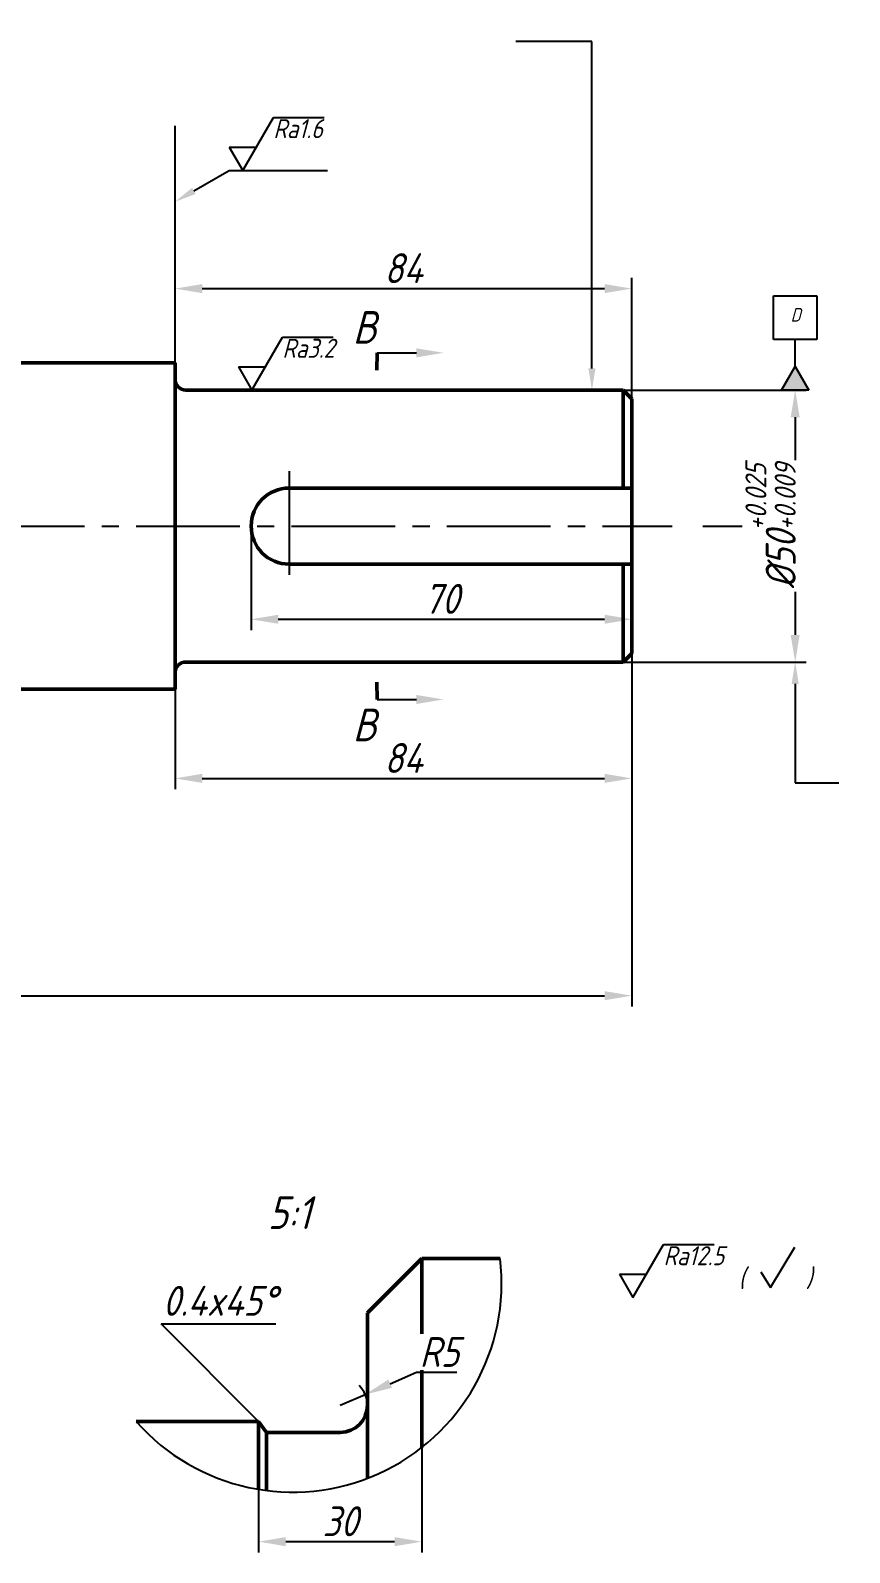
# Model space of a CAD drawing. Header units: millimetres. Extents: x 1056 to 2159, y 1699 to 2044.
# Drawn here: x 1355.3 to 1505.9, y 1748.3 to 2028.1 of the extents above; entities that cross this region are included whole.
import ezdxf
from ezdxf import colors
from ezdxf.entities.mleader import LeaderData, LeaderLine
from ezdxf.enums import TextEntityAlignment as Align
from ezdxf.math import Vec2, Vec3

# ---------------------------------------------------------------- set-up
doc = ezdxf.new("R2010")
doc.units = ezdxf.units.MM
doc.linetypes.add('CENTER2', pattern=[28.575, 19.05, -3.175, 3.175, -3.175])
doc.layers.add('标注', color=7, linetype='Continuous', true_color=0x0b15e0)
doc.layers.add('点划线', color=255, linetype='CENTER2')
doc.layers.add('细实线', color=7, linetype='Continuous')
doc.layers.add('粗实线', color=7, linetype='Continuous', lineweight=50)
doc.styles.get("Standard").update_dxf_attribs({"font": 'arial.ttf'})
doc.styles.add('数字', font='gbeitc.shx', dxfattribs={"bigfont": 'bigfont.shx'})
doc.styles.add('数字字母', font='gbeitc.shx', dxfattribs={"height": 3.5})
doc.dimstyles.new('oyh', dxfattribs={"dimtxt": 5.5, "dimasz": 5, "dimexe": 2, "dimexo": 0, "dimgap": 1, "dimtad": 1, "dimtoh": 1, "dimdec": 0, "dimtxsty": '数字', "dimcen": 3, "dimadec": 0, "dimazin": 0, "dimtfac": 1, "dimtdec": 0, "dimtmove": 0, "dimatfit": 0, "dimfxl": 1, "dimtfill": 1, "dimarcsym": 1})

# ---------------------------------------------------------------- blocks, each defined once
blk = doc.blocks.new('*D3')
at = {"layer": 'Defpoints', "color": 0, "transparency": 16777216}
for p in [(1465.88, 1980.64), (1381.88, 1966.98), (1465.88, 1960.38)]:
    blk.add_point(p, dxfattribs=at)
at = {"layer": '标注', "color": 0, "lineweight": -2, "transparency": 16777216}
for p, q in [((1381.88, 1966.98), (1381.88, 1982.64)), ((1465.88, 1960.38), (1465.88, 1982.64)), ((1386.88, 1980.64), (1460.88, 1980.64))]:
    blk.add_line(p, q, dxfattribs=at)
at = {"layer": '标注', "color": 0, "transparency": 16777216}
for points in [[(1386.88, 1981.47), (1386.88, 1979.81), (1381.88, 1980.64)], [(1460.88, 1981.47), (1460.88, 1979.81), (1465.88, 1980.64)]]:
    blk.add_solid(points, dxfattribs=at)
at = {"layer": '标注', "color": 0, "transparency": 16777216, "insert": (1423.88, 1984.39), "char_height": 5.5, "attachment_point": 5, "style": '数字', "bg_fill": 3, "box_fill_scale": 1.1, "bg_fill_color": 256, "bg_fill_true_color": 13158600, "bg_fill_transparency": 0}
blk.add_mtext('84', dxfattribs=at)
blk = doc.blocks.new('*D4')
at = {"layer": 'Defpoints', "color": 0, "transparency": 16777216}
for p in [(1464.28, 1961.98), (1464.28, 1911.98), (1495.93, 1911.98)]:
    blk.add_point(p, dxfattribs=at)
at = {"layer": '标注', "color": 0, "lineweight": -2, "transparency": 16777216}
for p, q in [((1464.28, 1961.98), (1497.93, 1961.98)), ((1495.93, 1956.98), (1495.93, 1916.98)), ((1464.28, 1911.98), (1497.93, 1911.98))]:
    blk.add_line(p, q, dxfattribs=at)
at = {"layer": '标注', "color": 0, "transparency": 16777216}
for points in [[(1495.1, 1956.98), (1496.76, 1956.98), (1495.93, 1961.98)], [(1495.1, 1916.98), (1496.76, 1916.98), (1495.93, 1911.98)]]:
    blk.add_solid(points, dxfattribs=at)
at = {"layer": '标注', "color": 0, "transparency": 16777216, "insert": (1491.4, 1936.98), "char_height": 5.5, "attachment_point": 5, "rotation": 90, "style": '数字', "bg_fill": 3, "box_fill_scale": 1.1, "bg_fill_color": 256, "bg_fill_true_color": 13158600, "bg_fill_transparency": 0}
blk.add_mtext('%%C{\\Fgbeitc,bigfont|c134;50\\H0.7x;\\S+0.025^ +0.009;}', dxfattribs=at)
blk = doc.blocks.new('*D19')
at = {"layer": 'Defpoints', "color": 0, "transparency": 16777216}
for p in [(1395.88, 1936.98), (1465.88, 1936.98), (1465.88, 1919.85)]:
    blk.add_point(p, dxfattribs=at)
at = {"layer": '标注', "color": 0, "lineweight": -2, "transparency": 16777216}
for p, q in [((1395.88, 1936.98), (1395.88, 1917.85)), ((1465.88, 1936.98), (1465.88, 1917.85)), ((1400.88, 1919.85), (1460.88, 1919.85))]:
    blk.add_line(p, q, dxfattribs=at)
at = {"layer": '标注', "color": 0, "transparency": 16777216}
for points in [[(1400.88, 1920.69), (1400.88, 1919.02), (1395.88, 1919.85)], [(1460.88, 1920.69), (1460.88, 1919.02), (1465.88, 1919.85)]]:
    blk.add_solid(points, dxfattribs=at)
at = {"layer": '标注', "color": 0, "transparency": 16777216, "insert": (1430.88, 1923.6), "char_height": 5.5, "attachment_point": 5, "style": '数字', "bg_fill": 3, "box_fill_scale": 1.1, "bg_fill_color": 256, "bg_fill_true_color": 13158600, "bg_fill_transparency": 0}
blk.add_mtext('70', dxfattribs=at)
blk = doc.blocks.new('*D20')
at = {"layer": 'Defpoints', "color": 0, "transparency": 16777216}
for p in [(1465.88, 1913.58), (1381.88, 1906.98), (1465.88, 1890.6)]:
    blk.add_point(p, dxfattribs=at)
at = {"layer": '标注', "color": 0, "lineweight": -2, "transparency": 16777216}
for p, q in [((1465.88, 1913.58), (1465.88, 1888.6)), ((1381.88, 1906.98), (1381.88, 1888.6)), ((1386.88, 1890.6), (1460.88, 1890.6))]:
    blk.add_line(p, q, dxfattribs=at)
at = {"layer": '标注', "color": 0, "transparency": 16777216}
for points in [[(1386.88, 1891.44), (1386.88, 1889.77), (1381.88, 1890.6)], [(1460.88, 1891.44), (1460.88, 1889.77), (1465.88, 1890.6)]]:
    blk.add_solid(points, dxfattribs=at)
at = {"layer": '标注', "color": 0, "transparency": 16777216, "insert": (1423.88, 1894.35), "char_height": 5.5, "attachment_point": 5, "style": '数字', "bg_fill": 3, "box_fill_scale": 1.1, "bg_fill_color": 256, "bg_fill_true_color": 13158600, "bg_fill_transparency": 0}
blk.add_mtext('84', dxfattribs=at)
blk = doc.blocks.new('*D21')
at = {"layer": 'Defpoints', "color": 0, "transparency": 16777216}
for p in [(1465.88, 1913.58), (1090.88, 1906.48), (1465.88, 1850.65)]:
    blk.add_point(p, dxfattribs=at)
at = {"layer": '标注', "color": 0, "lineweight": -2, "transparency": 16777216}
for p, q in [((1465.88, 1913.58), (1465.88, 1848.65)), ((1090.88, 1906.48), (1090.88, 1848.65)), ((1095.88, 1850.65), (1460.88, 1850.65))]:
    blk.add_line(p, q, dxfattribs=at)
at = {"layer": '标注', "color": 0, "transparency": 16777216}
for points in [[(1095.88, 1851.49), (1095.88, 1849.82), (1090.88, 1850.65)], [(1460.88, 1851.49), (1460.88, 1849.82), (1465.88, 1850.65)]]:
    blk.add_solid(points, dxfattribs=at)
at = {"layer": '标注', "color": 0, "transparency": 16777216, "insert": (1278.38, 1854.4), "char_height": 5.5, "attachment_point": 5, "style": '数字', "bg_fill": 3, "box_fill_scale": 1.1, "bg_fill_color": 256, "bg_fill_true_color": 13158600, "bg_fill_transparency": 0}
blk.add_mtext('375', dxfattribs=at)
blk = doc.blocks.new('*D22')
at = {"layer": 'Defpoints', "color": 0, "transparency": 16777216}
for p in [(1416.86, 1777.34), (1412.26, 1775.36)]:
    blk.add_point(p, dxfattribs=at)
at = {"layer": '标注', "color": 0, "lineweight": -2, "transparency": 16777216}
for p, q in [((1421.45, 1779.32), (1426.29, 1781.41)), ((1426.29, 1781.41), (1433.71, 1781.41)), ((1412.26, 1775.36), (1416.86, 1777.34))]:
    blk.add_line(p, q, dxfattribs=at)
blk.add_arc((1412.26, 1775.36), 5, 0, 46.2365, dxfattribs=at)
at = {"layer": '标注', "color": 0, "transparency": 16777216}
blk.add_solid([(1421.12, 1780.09), (1421.78, 1778.56), (1416.86, 1777.34)], dxfattribs=at)
at = {"layer": '标注', "color": 0, "transparency": 16777216, "insert": (1430.5, 1785.16), "char_height": 5.5, "attachment_point": 5, "style": '数字', "bg_fill": 3, "box_fill_scale": 1.1, "bg_fill_color": 256, "bg_fill_true_color": 13158600, "bg_fill_transparency": 0}
blk.add_mtext('R5', dxfattribs=at)
blk = doc.blocks.new('*D23')
at = {"layer": 'Defpoints', "color": 0, "transparency": 16777216}
for p in [(1427.26, 1767.61), (1397.26, 1759.91), (1427.26, 1750.28)]:
    blk.add_point(p, dxfattribs=at)
at = {"layer": '标注', "color": 0, "lineweight": -2, "transparency": 16777216}
for p, q in [((1427.26, 1767.61), (1427.26, 1748.28)), ((1397.26, 1759.91), (1397.26, 1748.28)), ((1402.26, 1750.28), (1422.26, 1750.28))]:
    blk.add_line(p, q, dxfattribs=at)
at = {"layer": '标注', "color": 0, "transparency": 16777216}
for points in [[(1402.26, 1751.11), (1402.26, 1749.44), (1397.26, 1750.28)], [(1422.26, 1751.11), (1422.26, 1749.44), (1427.26, 1750.28)]]:
    blk.add_solid(points, dxfattribs=at)
at = {"layer": '标注', "color": 0, "transparency": 16777216, "insert": (1412.26, 1754.03), "char_height": 5.5, "attachment_point": 5, "style": '数字', "bg_fill": 3, "box_fill_scale": 1.1, "bg_fill_color": 256, "bg_fill_true_color": 13158600, "bg_fill_transparency": 0}
blk.add_mtext('30', dxfattribs=at)
blk = doc.blocks.new('上基准')
at = {"layer": '标注'}
h = blk.add_hatch(color=256, dxfattribs=at)
h.dxf.hatch_style = 1
h.paths.add_polyline_path([(-2.5, 0), (2.5, 0), (0, 4.33)])
for p, q in [((-4, 9.33), (-4, 17.33)), ((-4, 17.33), (4, 17.33)), ((4, 17.33), (4, 9.33)), ((0, 9.33), (-4, 9.33)), ((0, 4.33), (0, 9.33)), ((4, 9.33), (0, 9.33)), ((-2.5, 0), (0, 4.33)), ((0, 4.33), (2.5, 0)), ((2.5, 0), (-2.5, 0))]:
    blk.add_line(p, q, dxfattribs=at)
blk = doc.blocks.new('*U32')
at = {"layer": '标注', "ltscale": 0.2}
for p, q in [((0, 0), (5.63, 9.75)), ((5.63, 9.75), (14.95, 9.75)), ((-2.47, 4.28), (2.47, 4.28)), ((-2.47, 4.28), (0, 0))]:
    blk.add_line(p, q, dxfattribs=at)
at = {"layer": '标注', "ltscale": 0.2, "style": '数字'}
blk.add_attdef('RA1.6', text='', height=3.5, dxfattribs=at).set_placement((5.63, 7.69), align=Align.MIDDLE_LEFT)
blk = doc.blocks.new('*U33')
at = {"layer": '标注', "ltscale": 0.2}
for p, q in [((0, 0), (5.63, 9.75)), ((5.63, 9.75), (14.95, 9.75)), ((-2.47, 4.28), (2.47, 4.28)), ((-2.47, 4.28), (0, 0))]:
    blk.add_line(p, q, dxfattribs=at)
at = {"layer": '标注', "ltscale": 0.2, "style": '数字'}
blk.add_attdef('RA1.6', text='', height=3.5, dxfattribs=at).set_placement((5.63, 7.69), align=Align.MIDDLE_LEFT)
blk = doc.blocks.new('*U39')
at = {"layer": '标注', "ltscale": 0.2}
for p, q in [((0, 0), (5.63, 9.75)), ((5.63, 9.75), (14.95, 9.75)), ((-2.47, 4.28), (2.47, 4.28)), ((-2.47, 4.28), (0, 0))]:
    blk.add_line(p, q, dxfattribs=at)
at = {"layer": '标注', "ltscale": 0.2, "style": '数字'}
blk.add_attdef('RA1.6', text='', height=3.5, dxfattribs=at).set_placement((5.63, 7.69), align=Align.MIDDLE_LEFT)

msp = doc.modelspace()

# ---------------------------------------------------------------- linework, layer by layer
at = {"layer": '标注', "ltscale": 0.2}
for p, q in [((1491.36, 1797.02), (1495.88, 1804.45)), ((1489.63, 1799.89), (1491.36, 1797.02))]:
    msp.add_line(p, q, dxfattribs=at)
at = {"layer": '标注'}
for p, q in [((1397.26, 1772.36), (1379.35, 1790.34)), ((1379.35, 1790.34), (1400.41, 1790.34))]:
    msp.add_line(p, q, dxfattribs=at)
at = {"layer": '点划线'}
for p, q in [((1402.88, 1947.07), (1402.88, 1926.15)), ((1289.02, 1936.98), (1473.32, 1936.98)), ((1478.97, 1936.98), (1486.3, 1936.98))]:
    msp.add_line(p, q, dxfattribs=at)
at = {"layer": '粗实线'}
for p, q in [((1341.88, 1966.98), (1381.88, 1966.98)), ((1381.88, 1966.98), (1381.88, 1963.98)), ((1383.88, 1961.98), (1464.28, 1961.98)), ((1464.28, 1961.98), (1465.88, 1960.38)), ((1464.28, 1943.98), (1464.28, 1961.98)), ((1465.88, 1960.38), (1465.88, 1913.58)), ((1464.28, 1943.98), (1402.88, 1943.98)), ((1464.28, 1943.98), (1465.88, 1943.98)), ((1465.88, 1929.98), (1465.88, 1943.98)), ((1465.88, 1936.98), (1465.88, 1941.98)), ((1402.88, 1929.98), (1464.28, 1929.98)), ((1464.28, 1911.98), (1464.28, 1929.98)), ((1464.28, 1929.98), (1465.88, 1929.98)), ((1464.28, 1911.98), (1383.88, 1911.98)), ((1464.28, 1911.98), (1465.88, 1913.58)), ((1381.88, 1906.98), (1341.88, 1906.98)), ((1419.02, 1908.31), (1419.04, 1905.11)), ((1417.26, 1792.36), (1427.26, 1802.36)), ((1441.67, 1802.36), (1427.26, 1802.36)), ((1427.26, 1802.36), (1427.26, 1767.61)), ((1417.26, 1775.95), (1417.26, 1792.36)), ((1417.26, 1761.93), (1417.26, 1775.95)), ((1374.75, 1772.36), (1397.26, 1772.36)), ((1397.26, 1759.91), (1397.26, 1772.36)), ((1397.26, 1772.36), (1397.26, 1770.36)), ((1397.26, 1772.36), (1398.68, 1770.36)), ((1398.68, 1770.36), (1398.68, 1759.7)), ((1398.68, 1770.36), (1399.26, 1770.36)), ((1399.26, 1770.36), (1412.26, 1770.36))]:
    msp.add_line(p, q, dxfattribs=at)
for centre, radius, start, end in [((1383.88, 1963.98), 2, 180, 270), ((1402.88, 1936.98), 7, 90, 270), ((1383.88, 1909.98), 2, 90, 180), ((1412.26, 1775.36), 5, 270, 0)]:
    msp.add_arc(centre, radius, start, end, dxfattribs=at)
at = {"layer": '细实线'}
msp.add_line((1419.04, 1905.11), (1426.27, 1905.11), dxfattribs=at)
msp.add_arc((1403.53, 1797.8), 38.41, 221.4779, 6.8168, dxfattribs=at)
msp.add_solid([(1426.27, 1904.28), (1426.27, 1905.94), (1431.27, 1905.11)], dxfattribs=at)

# ---------------------------------------------------------------- block references
at = {"layer": '标注', "ltscale": 0.2}
for name, p, values in [('*U33', (1394.34, 2002.36), {'RA1.6': 'Ra1.6'}), ('*U39', (1466.09, 1795.16), {'RA1.6': 'Ra12.5'})]:
    msp.add_blockref(name, p, dxfattribs=at).add_auto_attribs(values)

# ---------------------------------------------------------------- texts
at = {"layer": '标注'}
for s, width, insert, char_height, attachment_point, style in [('D', 1.3412, (1495.1, 1977.08), 2.5, 1, '数字'), ('B', 8.0364, (1414.56, 1897.43), 6, 7, '数字字母'), ('5:1', 8.0364, (1398.93, 1813.76), 6, 1, '数字字母')]:
    msp.add_mtext_dynamic_manual_height_columns(s, width=width, gutter_width=12.5, heights=[0], dxfattribs=dict(at, insert=insert, char_height=char_height, attachment_point=attachment_point, style=style))
at = {"layer": '标注', "insert": (1482.04, 1800.57), "char_height": 3.5, "width": 26.089, "attachment_point": 1, "style": '数字字母'}
msp.add_mtext('\\pxi-3,l4,t4;(^I )', dxfattribs=at)

# ---------------------------------------------------------------- leaders
at = {"layer": '标注'}
ml = msp.add_multileader_mtext('Standard', dxfattribs=at)
ml.set_content('', color=256)
ml.set_leader_properties()
ml.build(insert=Vec2(0, 0))
ctx = ml.context
ctx.base_point, ctx.plane_origin = Vec3(1409.9, 2002.36), Vec3(1381.88, 1996.6)
notes = []
notes.append((ctx, [(0, (1, 1, 0), (1391.87, 2002.36), (1, 0), 18.03, [(0, [(1381.88, 1996.6)], 0, [])])]))
ctx.mtext.insert, ctx.mtext.flow_direction = Vec3(1411.9, 2004.36), 5
for ctx, leaders in notes:
    for number, flags, end, landing, length, lines in leaders:
        leader = LeaderData()
        leader.index, (leader.has_last_leader_line, leader.has_dogleg_vector, leader.attachment_direction) = number, flags
        leader.last_leader_point, leader.dogleg_vector, leader.dogleg_length = Vec3(end), Vec3(landing), length
        for number, points, colour, breaks in lines:
            line = LeaderLine()
            line.index, line.vertices, line.color, line.breaks = number, Vec3.list(points), colors.encode_raw_color(colour), breaks
            leader.lines.append(line)
        ctx.leaders.append(leader)

# ---------------------------------------------------------------- next in the draw order: texts
at = {"layer": '标注', "insert": (1390.07, 1794.56), "char_height": 5.5, "attachment_point": 5, "style": '数字', "bg_fill": 3, "box_fill_scale": 1.1, "bg_fill_color": 256, "bg_fill_true_color": 13158600, "bg_fill_transparency": 0}
msp.add_mtext('{\\Fgbeitc,bigfont|c134;0.4x45\\Fgbeitc|c0;%%D}', dxfattribs=at)

# ---------------------------------------------------------------- next in the draw order: dimensions: what is measured, and where the dimension line sits
at = {"layer": '标注'}
dim = msp.add_linear_dim(base=(1465.88, 1980.64), p1=(1381.88, 1966.98), p2=(1465.88, 1960.38), dimstyle='oyh', dxfattribs=at)
dim.commit()
dim.dimension.update_dxf_attribs({"geometry": '*D3', "text_midpoint": (1423.88, 1984.39)})
dim = msp.add_radius_dim(center=(1412.26, 1775.36), mpoint=(1416.86, 1777.34), dimstyle='oyh', dxfattribs=at)
dim.commit()
dim.dimension.update_dxf_attribs({"geometry": '*D22', "text_midpoint": (1430.5, 1781.41), "dimtype": 164})
dim = msp.add_linear_dim(base=(1427.26, 1750.28), p1=(1397.26, 1759.91), p2=(1427.26, 1767.61), angle=180, dimstyle='oyh', dxfattribs=at)
dim.commit()
dim.dimension.update_dxf_attribs({"geometry": '*D23', "text_midpoint": (1412.26, 1754.03)})

# ---------------------------------------------------------------- next in the draw order: linework, layer by layer
msp.add_line((1381.88, 1982.64), (1381.88, 2010.55), dxfattribs=at)
at = {"layer": '粗实线'}
for p, q in [((1419.02, 1965.64), (1419.04, 1968.84)), ((1381.88, 1966.98), (1381.88, 1906.98))]:
    msp.add_line(p, q, dxfattribs=at)
at = {"layer": '细实线'}
msp.add_line((1419.04, 1968.84), (1426.27, 1968.84), dxfattribs=at)
msp.add_solid([(1426.27, 1969.67), (1426.27, 1968.01), (1431.27, 1968.84)], dxfattribs=at)

# ---------------------------------------------------------------- next in the draw order: block references
at = {"layer": '标注', "ltscale": 0.2}
msp.add_blockref('*U32', (1396, 1961.98), dxfattribs=at).add_auto_attribs({'RA1.6': 'Ra3.2'})

# ---------------------------------------------------------------- next in the draw order: texts
at = {"layer": '标注', "insert": (1414.56, 1976.52), "char_height": 6, "attachment_point": 1, "style": '数字字母'}
msp.add_mtext_dynamic_manual_height_columns('B', width=8.0364, gutter_width=12.5, heights=[0], dxfattribs=at)

# ---------------------------------------------------------------- next in the draw order: dimensions: what is measured, and where the dimension line sits
at = {"layer": '标注'}
dim = msp.add_linear_dim(base=(1495.93, 1911.98), p1=(1464.28, 1961.98), p2=(1464.28, 1911.98), angle=90, text='%%C{\\Fgbeitc,bigfont|c134;<>\\H0.7x;\\S+0.025^ +0.009;}', dimstyle='oyh', dxfattribs=at)
dim.commit()
dim.dimension.update_dxf_attribs({"geometry": '*D4', "text_midpoint": (1491.4, 1936.98)})

# ---------------------------------------------------------------- next in the draw order: leaders
ml = msp.add_multileader_mtext('Standard', dxfattribs=at)
ml.set_content('', color=256)
ml.set_leader_properties()
ml.build(insert=Vec2(0, 0))
ctx = ml.context
ctx.base_point, ctx.plane_origin = Vec3(1440.56, 2026.1), Vec3(1464.28, 1961.98)
ctx.text_align_type = 2
notes = []
notes.append((ctx, [(0, (1, 1, 0), (1458.55, 2026.1), (-1, 0), 13.99, [(0, [(1458.55, 1961.98)], 0, [])])]))
ctx.mtext.insert, ctx.mtext.alignment, ctx.mtext.flow_direction = Vec3(1442.56, 2028.1), 3, 5
for ctx, leaders in notes:
    for number, flags, end, landing, length, lines in leaders:
        leader = LeaderData()
        leader.index, (leader.has_last_leader_line, leader.has_dogleg_vector, leader.attachment_direction) = number, flags
        leader.last_leader_point, leader.dogleg_vector, leader.dogleg_length = Vec3(end), Vec3(landing), length
        for number, points, colour, breaks in lines:
            line = LeaderLine()
            line.index, line.vertices, line.color, line.breaks = number, Vec3.list(points), colors.encode_raw_color(colour), breaks
            leader.lines.append(line)
        ctx.leaders.append(leader)

# ---------------------------------------------------------------- next in the draw order: block references
msp.add_blockref('上基准', (1495.93, 1961.98), dxfattribs=at)

# ---------------------------------------------------------------- next in the draw order: dimensions: what is measured, and where the dimension line sits
for base, p1, p2, picture, middle in [((1465.88, 1919.85), (1395.88, 1936.98), (1465.88, 1936.98), '*D19', (1430.88, 1923.6)), ((1465.88, 1890.6), (1381.88, 1906.98), (1465.88, 1913.58), '*D20', (1423.88, 1894.35))]:
    dim = msp.add_linear_dim(base=base, p1=p1, p2=p2, dimstyle='oyh', dxfattribs=at)
    dim.commit()
    dim.dimension.update_dxf_attribs({"geometry": picture, "text_midpoint": middle})

# ---------------------------------------------------------------- next in the draw order: leaders
ml = msp.add_multileader_mtext('Standard', dxfattribs=at)
ml.set_content('', color=256)
ml.set_leader_properties()
ml.build(insert=Vec2(0, 0))
ctx = ml.context
ctx.base_point, ctx.plane_origin = Vec3(1503.93, 1889.77), Vec3(1495.93, 1911.98)
notes = []
notes.append((ctx, [(0, (1, 1, 0), (1495.93, 1889.77), (1, 0), 8, [(0, [(1495.93, 1911.98)], 0, [])])]))
ctx.mtext.insert, ctx.mtext.flow_direction = Vec3(1505.93, 1891.77), 5
for ctx, leaders in notes:
    for number, flags, end, landing, length, lines in leaders:
        leader = LeaderData()
        leader.index, (leader.has_last_leader_line, leader.has_dogleg_vector, leader.attachment_direction) = number, flags
        leader.last_leader_point, leader.dogleg_vector, leader.dogleg_length = Vec3(end), Vec3(landing), length
        for number, points, colour, breaks in lines:
            line = LeaderLine()
            line.index, line.vertices, line.color, line.breaks = number, Vec3.list(points), colors.encode_raw_color(colour), breaks
            leader.lines.append(line)
        ctx.leaders.append(leader)

# ---------------------------------------------------------------- next in the draw order: dimensions: what is measured, and where the dimension line sits
dim = msp.add_linear_dim(base=(1465.88, 1850.65), p1=(1090.88, 1906.48), p2=(1465.88, 1913.58), angle=180, dimstyle='oyh', dxfattribs=at)
dim.commit()
dim.dimension.update_dxf_attribs({"geometry": '*D21', "text_midpoint": (1278.38, 1850.65), "dimtype": 160})

doc.saveas('drawing.dxf')
